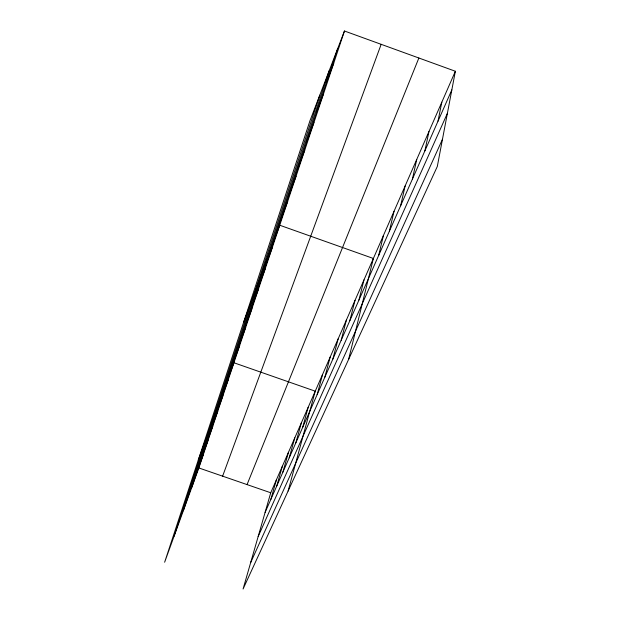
<?xml version="1.0" encoding="UTF-8"?>
<svg xmlns="http://www.w3.org/2000/svg" width="620" height="620" viewBox="0 0 620 620"><rect width="100%" height="100%" fill="white"/><g stroke="black" fill="none" stroke-linecap="round" stroke-linejoin="round"><path stroke-width="0.93" d="M455.367 71.254L437.309 166.47L243.079 589L270.738 492.768L455.367 71.254L344.457 31L309.969 120.722L164.633 562.232L198.857 467.961L344.457 31M437.999 121.187L441.82 102.184M424.894 150.846L428.963 131.541M412.447 179.002L416.741 159.441M400.629 205.755L405.108 186M389.376 231.213L394.026 211.296M378.649 255.471L383.454 235.429M348.595 359.453L373.364 258.47L279.736 225.231L243.528 322.571M358.941 300.057L363.994 279.868M349.866 320.594L355.012 300.359M341.171 340.272L346.41 320.021M332.832 359.135L338.14 338.884M324.834 377.239L330.204 357.004M317.146 394.63L322.578 374.418M288.106 491.04L315.239 391.181L233.911 362.762L198.284 460.009M302.653 427.428L308.171 407.317M295.81 442.905L301.359 422.856M289.214 457.816L294.795 437.844M282.867 472.2L288.463 452.305M276.737 486.064L282.348 466.256M270.816 499.457L276.45 479.74M174.042 536.316L319.804 95.139M183.295 510.826L329.212 70.665M191.882 487.173L337.706 48.554M210.692 430.598L217.806 411.091M205.731 445.509L212.815 426.064M200.95 459.885L208.002 440.51M196.339 473.765L203.352 454.468M221.169 399.079L228.338 379.471M215.83 415.129L222.975 395.576M244.729 328.228L251.96 308.582M238.483 347.014L245.706 327.352M232.485 365.056L239.692 345.402M222.619 476.16L381.161 44.322M258.021 288.23L265.267 268.662M251.232 308.651L258.478 289.029M265.112 266.91L272.343 247.411M280.504 220.604L287.696 201.337M297.678 168.966L304.784 150.071M288.881 195.416L296.035 176.312M306.916 141.166L313.96 122.52M316.642 111.918L323.609 93.573M326.895 81.088L333.762 63.108M247.062 484.592L418.864 58.009M265.104 512.384L451.833 89.892M258.16 536.533L447.377 113.359M250.681 562.557L442.455 139.329M198.857 467.961L270.738 492.768"/></g></svg>
